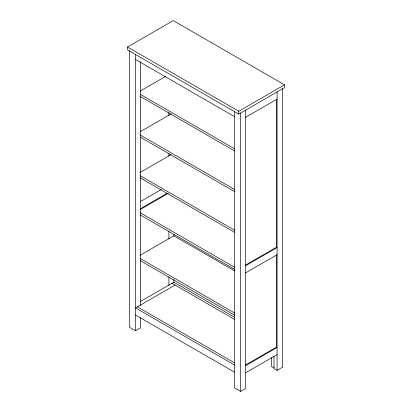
<?xml version="1.0" encoding="UTF-8"?>
<svg xmlns="http://www.w3.org/2000/svg" width="412" height="412" viewBox="0 0 412 412"><rect width="100%" height="100%" fill="white"/><g stroke="black" fill="none" stroke-linecap="round" stroke-linejoin="round"><path stroke-width="0.62" d="M127.499 47.009L173.241 20.6L284.501 84.836L284.501 87.694L238.759 114.103L127.499 49.862L127.499 47.009L238.759 111.245L284.501 84.836M140.152 91.093L165.567 76.421M140.152 131.778L171.093 113.913M140.152 172.463L171.093 154.598M245.562 117.312L277.085 99.112M140.152 201.726L161.169 189.592M140.152 208.863L167.251 193.218M140.152 209.579L168.333 193.31M140.152 255.26L173.859 235.798L234.608 270.875M140.137 301.666L173.859 282.194L234.459 317.183M175.095 285.053L135.533 307.893L234.433 364.991M245.495 265.101L276.467 247.221L277.085 247.576L245.562 265.776M129.353 50.722L129.353 327.164L135.533 330.733L140.477 327.875L140.477 317.59M245.562 272.914L277.085 254.714M245.495 365.027L276.467 347.146L277.085 347.501L245.562 365.707M245.562 372.845L277.085 354.639M234.433 111.245L234.433 387.831L240.613 391.4L245.562 388.547L245.562 110.174M273.995 356.344L273.995 368.56L277.085 370.342L282.647 367.133L282.647 88.765M135.533 59.498L234.433 116.601M140.168 94.296L234.685 148.866M140.168 96.434L234.685 151.008M140.168 134.982L234.685 189.551M140.168 137.119L234.685 191.693M140.168 175.667L234.685 230.236M140.168 177.804L234.685 232.378M140.168 212.783L234.685 267.352M140.168 214.92L234.685 269.489M140.168 258.463L234.685 313.032M140.168 260.6L234.685 315.175M172.005 283.265L234.83 319.537M274.098 367.906L271.523 366.417L271.523 357.626M137.387 306.822L234.624 362.957M135.533 315.026L234.433 372.129M277.085 91.974L277.085 370.342M276.467 99.4L276.467 247.221M276.467 254.997L276.467 347.146M240.613 113.032L240.613 391.4M238.759 111.245L238.759 114.103M173.859 234.32L173.859 236.246M173.859 279.321L173.859 282.534M168.91 112.455L168.91 115.71M168.91 153.599L168.91 156.2M168.91 231.297L168.91 239.104M168.91 277.034L168.91 285.387M140.477 61.723L140.477 305.374M135.533 54.147L135.533 330.733"/></g></svg>
